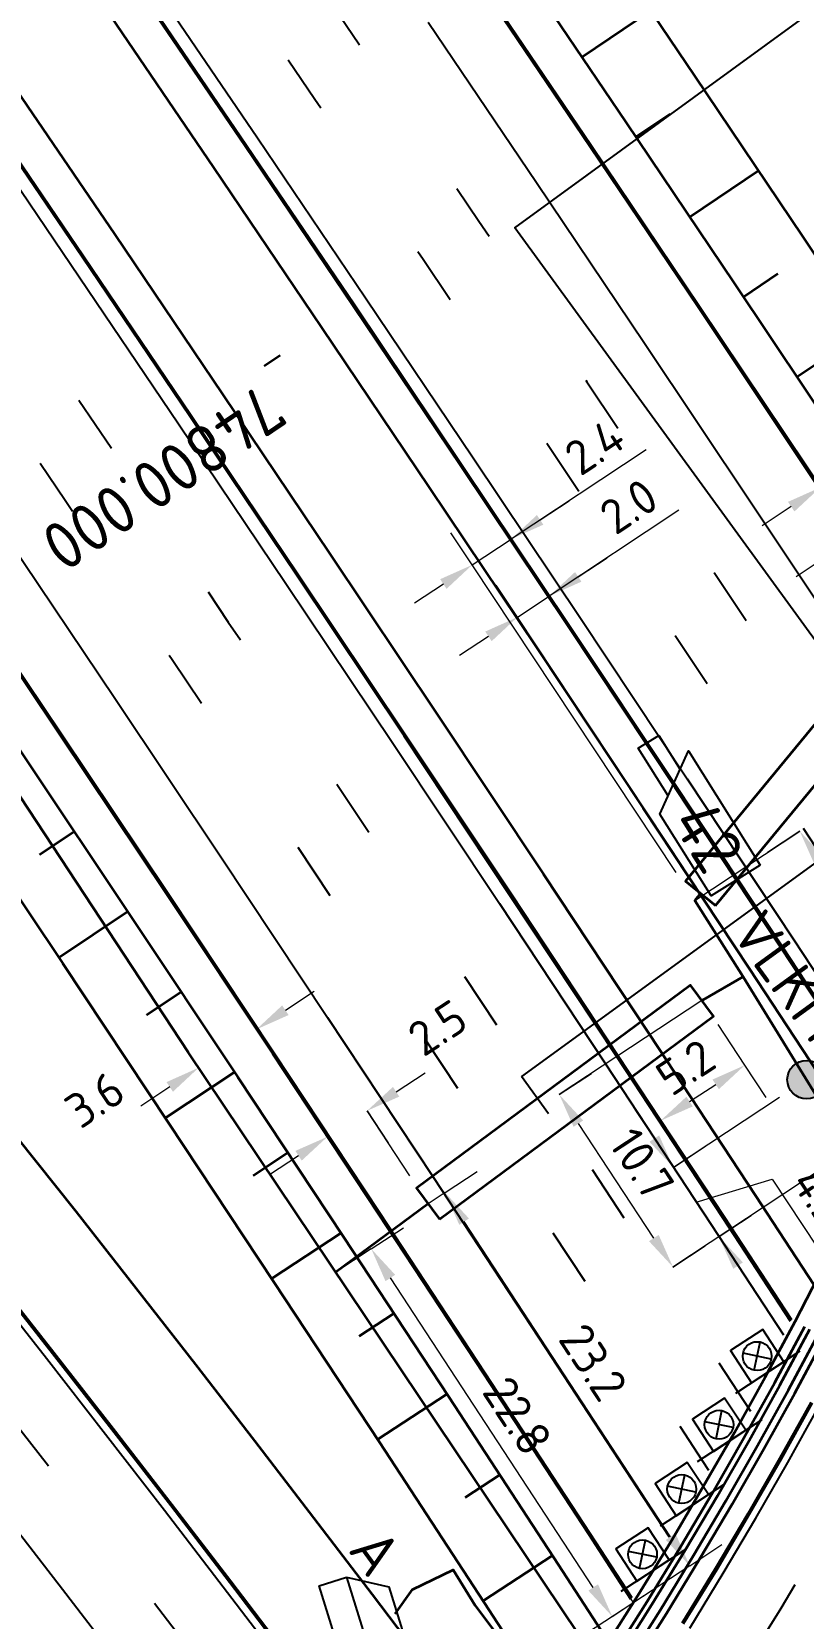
# Model space of a CAD drawing. Header units: metres. Extents: x 134219 to 139178, y 438661 to 444352.
# Drawn here: x 135586.2 to 135626.2, y 442839.8 to 442922.2 of the extents above; entities that cross this region are included whole.
import ezdxf
from ezdxf.enums import TextEntityAlignment as Align

# ---------------------------------------------------------------- set-up
doc = ezdxf.new("R2010")
doc.units = ezdxf.units.M
doc.linetypes.add('13strp', pattern=[4, 1, -3])
doc.linetypes.add('39strp', pattern=[12, 3, -9])
doc.layers.get('DEFPOINTS').update_dxf_attribs({"color": 193})
for name, color, linetype, lineweight in [('N-WE-KL-DATA-S', 10, 'Continuous', 25), ('N-WE-KL-DATA-T18', 1, 'Continuous', 18), ('N-WE-KL-DATA-T25', 7, 'Continuous', 25), ('N-WE-KL-DATA_GLASVEZEL_HULPSTUK-S', 90, 'Continuous', 25), ('N-WE-KL-ET_HULPSTUK_MOF-S', 10, 'Continuous', 25), ('N-WE-KL-ET_LS_HULPSTUK_MOF-T18', 10, 'Continuous', 18), ('N-WE-KL-ET_LS_HULPSTUK_MOF-T25', 7, 'Continuous', 25), ('N-WE-KL-ET_LS_OV_KABEL-G', 10, 'KL-LS-OV-N', 35), ('N-WE-KL-ET_LS_OV_KABEL-M', 7, 'Continuous', 18), ('N-WE-KL-ET_MANTELBUIS-G', 10, 'Continuous', 35), ('N-WE-KL-MONITORING-S', 10, 'Continuous', 25), ('N-WE-KL-MONITORING-T18', 1, 'Continuous', 25), ('Utd-geleiderail-nw', 8, 'glm a2ee v014$0$f2m40080', 35), ('Utd-ondergr-nw', 8, '13strp', 35), ('X-XX-AL-AANPIJLING-S', 7, 'Continuous', 25)]:
    doc.layers.add(name, color=color, linetype=linetype, lineweight=lineweight)
doc.layers.add('N-WE-KL-MONITORING-T25', color=2, linetype='Continuous')
doc.layers.add('Utd-weg-nw', color=8, linetype='Continuous')
doc.styles.add('alm a2ee v011$0$rtw_iso', font='NLCS-ISO.ttf')
doc.styles.add('ISO25', font='NLCS-ISO.ttf')
doc.styles.add('NLCS-ISO', font='NLCS-ISO.ttf')
doc.styles.add('NLCS_18', font='NLCS-ISO.ttf', dxfattribs={"height": 1.8})
doc.linetypes.add('glm a2ee v014$0$f2m40080', pattern='A,2,-1,[160,RTW.shx,S=0.5,R=0,X=0,Y=0],-1', length=4)
doc.linetypes.add('KL-LS-OV-N', pattern='A,4,-1,[103,NLCS.SHX,S=0.75,R=0,X=0,Y=0],-1,4,-1.5,["0V",Standard,S=1,R=0,X=0,Y=-0.5],-3', length=14.5)
doc.dimstyles.new('NLCS_t18_pijl_Dimension_l3_h1', dxfattribs={"dimtxt": 1.8, "dimasz": 1.8, "dimexe": 2, "dimexo": 2, "dimgap": 0.7, "dimtad": 1, "dimdec": 1, "dimzin": 0, "dimdsep": 46, "dimtxsty": 'NLCS_18', "dimcen": 2.5, "dimdle": 2, "dimclrd": 256, "dimclre": 256, "dimclrt": 256, "dimadec": 1, "dimazin": 0, "dimtfac": 1, "dimtdec": 1, "dimtofl": 0, "dimtmove": 1, "dimatfit": 0, "dimfxl": 0, "dimtolj": 1, "dimtzin": 0, "dimlwd": 18, "dimlwe": 18, "dimarcsym": 0})

# ---------------------------------------------------------------- blocks, each defined once
blk = doc.blocks.new('SKL-DATA_SIGNAALGEVER_DYNAMISCH-SO')
blk.add_line((0, 2), (0, -2))
blk.add_lwpolyline([(0, -1), (0, 1), (-2, 1), (-2, -1)], close=True)
for points in [[(-0.47, -0.53), (-1.53, 0.53)], [(-0.47, 0.53), (-1.53, -0.53)]]:
    blk.add_lwpolyline(points)
blk.add_circle((-1, 0), 0.75)
at = {"layer": 'N-WE-KL-DATA-T18', "linetype": 'ByBlock', "style": 'NLCS-ISO', "flags": 1}
for tag, p in [('LEVERANCIER', (0, -6.431)), ('BEHOREND_BIJ_PORTAAL_(CONSTRUCTIENUMMER)', (0, -10.215)), ('LOCATIE', (0, -14)), ('TYPE_SIGNAALGEVER', (0, -17.784)), ('PB-ADRES', (0, -21.569)), ('RIJSTROOK_(1,2,3,ETC.)', (0, -25.353)), ('BPS-CODERING', (0, -29.138)), ('OVERIGE_OPMERKING(EN)_1', (0, -32.922)), ('OVERIGE_OPMERKING(EN)_2', (0, -36.707))]:
    blk.add_attdef(tag, p, '', height=1.8, dxfattribs=at)
at = {"layer": 'N-WE-KL-DATA-T25', "linetype": 'ByBlock', "style": 'NLCS-ISO'}
blk.add_attdef('OMSCHRIJVING_T.B.V._LEGENDA', (0, 4.715), '', height=2.5, dxfattribs=at)
blk = doc.blocks.new('SKL-DATA_GLASVEZEL_KABELPUT_RECHTHOEKIG')
at = {"color": 0, "linetype": 'ByBlock'}
for points in [[(-3.75, -0.866), (-2.625, 1.083), (2.625, 1.083), (1.5, -0.866)], [(2.625, 1.083), (2.625, -0.417), (1.5, -2.366)], [(-3.75, -0.866), (1.5, -0.866), (1.5, -2.366), (-3.75, -2.366), (-3.75, -0.866)]]:
    blk.add_lwpolyline(points, dxfattribs=at)
at = {"layer": 'N-WE-KL-DATA-T18', "linetype": 'ByBlock', "style": 'NLCS-ISO', "flags": 1}
for tag, p in [('OMSCHRIJVING_LEGENDA', (-0.562, -8.322)), ('LOCATIE', (-0.562, -12.107)), ('TYPE_HANDHOLE', (-0.562, -15.891)), ('TYPE_GCO', (-0.562, -19.676)), ('BPS-CODERING', (-0.562, -23.46)), ('POSITIE_X', (-0.562, -27.245)), ('POSITIE_Y', (-0.562, -31.029)), ('OVERIGE_OPMERKING(EN)_1', (-0.562, -34.814)), ('OVERIGE_OPMERKING(EN)_2', (-0.562, -38.598))]:
    blk.add_attdef(tag, p, '', height=1.8, dxfattribs=at)
at = {"layer": 'N-WE-KL-DATA-T25', "linetype": 'ByBlock', "style": 'NLCS-ISO'}
blk.add_attdef('TYPE_SYMBOOL', text='', height=2.5, dxfattribs=at).set_placement((15.349, -0.13), align=Align.MIDDLE_CENTER)
blk = doc.blocks.new('*D176')
at = {"layer": 'DEFPOINTS', "color": 0, "transparency": 16777216}
for p in [(135613.032, 442892.864), (135613.032, 442892.864), (135611.373, 442891.763)]:
    blk.add_point(p, dxfattribs=at)
at = {"layer": 'N-WE-KL-ET_LS_OV_KABEL-M', "linetype": 'Continuous', "lineweight": 18, "transparency": 16777216}
for p, q in [((135619.751, 442897.319), (135613.032, 442892.864)), ((135614.532, 442893.858), (135616.032, 442894.853)), ((135611.373, 442891.763), (135613.032, 442892.864)), ((135609.873, 442890.769), (135608.373, 442889.774))]:
    blk.add_line(p, q, dxfattribs=at)
at = {"layer": 'N-WE-KL-ET_LS_OV_KABEL-M', "lineweight": 18, "transparency": 16777216}
for p, q in [((135613.032, 442892.864), (135611.927, 442894.53)), ((135611.373, 442891.763), (135610.268, 442893.43))]:
    blk.add_line(p, q, dxfattribs=at)
at = {"layer": 'N-WE-KL-ET_LS_OV_KABEL-M', "transparency": 16777216}
for points in [[(135614.366, 442894.108), (135614.698, 442893.608), (135613.032, 442892.864)], [(135609.707, 442891.019), (135610.039, 442890.519), (135611.373, 442891.763)]]:
    blk.add_solid(points, dxfattribs=at)
at = {"layer": 'N-WE-KL-ET_LS_OV_KABEL-M', "transparency": 16777216, "insert": (135617.158, 442897.52), "char_height": 1.8, "attachment_point": 5, "rotation": 33.54884, "style": 'NLCS_18'}
blk.add_mtext('\\A1;2.0', dxfattribs=at)
blk = doc.blocks.new('SKL-ET_HULP_VERGROTELUSKOPPELMOF-SO')
at = {"ltscale": 10}
h = blk.add_hatch(color=256, dxfattribs=at)
edge = h.paths.add_edge_path()
edge.add_arc((0, 0), 1, 0, 360)
blk.add_circle((0, 0), 1)
at = {"layer": 'N-WE-KL-ET_LS_HULPSTUK_MOF-T18', "style": 'NLCS-ISO', "flags": 1}
for tag, p in [('OMSCHRIJVING_LEGENDA', (0, -8.431)), ('CONSTRUCTIENUMMER', (0, -12.215)), ('LOCATIE', (0, -16)), ('AANTAL_LUSPAREN', (0, -19.784)), ('POSITIE_X', (0, -23.569)), ('POSITIE_Y', (0, -27.353)), ('OVERIGE_OPMERKING(EN)_1', (0, -31.138)), ('OVERIGE_OPMERKING(EN)_2', (0, -34.922))]:
    blk.add_attdef(tag, p, '', height=1.8, dxfattribs=at)
at = {"layer": 'N-WE-KL-ET_LS_HULPSTUK_MOF-T25', "style": 'NLCS-ISO'}
blk.add_attdef('SOORT_MOF', (0, 2.715), '', height=2.25, dxfattribs=at)
blk = doc.blocks.new('*D226')
at = {"layer": 'DEFPOINTS', "color": 0, "transparency": 16777216}
for p in [(135628.85, 442895.849), (135629.814, 442896.487), (135629.814, 442896.487)]:
    blk.add_point(p, dxfattribs=at)
at = {"layer": 'N-WE-KL-ET_LS_OV_KABEL-M', "linetype": 'Continuous', "lineweight": 18, "transparency": 16777216}
for p, q in [((135631.315, 442897.481), (135632.816, 442898.475)), ((135627.349, 442894.855), (135625.848, 442893.861))]:
    blk.add_line(p, q, dxfattribs=at)
at = {"layer": 'N-WE-KL-ET_LS_OV_KABEL-M', "lineweight": 18, "transparency": 16777216}
for p, q in [((135628.85, 442895.849), (135627.746, 442897.517)), ((135629.814, 442896.487), (135628.71, 442898.155))]:
    blk.add_line(p, q, dxfattribs=at)
at = {"layer": 'N-WE-KL-ET_LS_OV_KABEL-M', "transparency": 16777216}
for points in [[(135631.149, 442897.731), (135631.48, 442897.231), (135629.814, 442896.487)], [(135627.184, 442895.105), (135627.515, 442894.605), (135628.85, 442895.849)]]:
    blk.add_solid(points, dxfattribs=at)
at = {"layer": 'N-WE-KL-ET_LS_OV_KABEL-M', "transparency": 16777216, "insert": (135633.295, 442900.711), "char_height": 1.8, "attachment_point": 5, "rotation": 33.51053, "style": 'NLCS_18'}
blk.add_mtext('\\A1;1.2', dxfattribs=at)
blk = doc.blocks.new('*D230')
at = {"layer": 'DEFPOINTS', "color": 0, "transparency": 16777216}
for p in [(135613.551, 442866.979), (135613.551, 442866.979), (135619.45, 442858.033)]:
    blk.add_point(p, dxfattribs=at)
at = {"layer": 'N-WE-KL-ET_LS_OV_KABEL-M', "lineweight": 18, "transparency": 16777216}
for p, q in [((135613.551, 442866.979), (135615.22, 442868.08)), ((135619.45, 442858.033), (135621.119, 442859.134))]:
    blk.add_line(p, q, dxfattribs=at)
at = {"layer": 'N-WE-KL-ET_LS_OV_KABEL-M', "linetype": 'Continuous', "lineweight": 18, "transparency": 16777216}
blk.add_line((135618.459, 442859.536), (135614.541, 442865.476), dxfattribs=at)
at = {"layer": 'N-WE-KL-ET_LS_OV_KABEL-M', "transparency": 16777216}
for points in [[(135614.792, 442865.641), (135614.291, 442865.311), (135613.551, 442866.979)], [(135618.709, 442859.701), (135618.208, 442859.371), (135619.45, 442858.033)]]:
    blk.add_solid(points, dxfattribs=at)
at = {"layer": 'N-WE-KL-ET_LS_OV_KABEL-M', "transparency": 16777216, "insert": (135617.836, 442863.387), "char_height": 1.8, "attachment_point": 5, "rotation": 303.40223, "style": 'NLCS_18'}
blk.add_mtext('\\A1;10.7', dxfattribs=at)
blk = doc.blocks.new('*D231')
at = {"layer": 'DEFPOINTS', "color": 0, "transparency": 16777216}
for p in [(135619.474, 442863.196), (135619.474, 442863.196), (135621.839, 442859.609)]:
    blk.add_point(p, dxfattribs=at)
at = {"layer": 'N-WE-KL-ET_LS_OV_KABEL-M', "linetype": 'Continuous', "lineweight": 18, "transparency": 16777216}
for p, q in [((135618.483, 442864.698), (135617.492, 442866.201)), ((135621.839, 442859.609), (135619.474, 442863.196)), ((135620.656, 442861.402), (135624.606, 442862.587)), ((135624.606, 442862.587), (135626.962, 442859.014)), ((135622.83, 442858.106), (135623.821, 442856.603))]:
    blk.add_line(p, q, dxfattribs=at)
at = {"layer": 'N-WE-KL-ET_LS_OV_KABEL-M', "lineweight": 18, "transparency": 16777216}
for p, q in [((135619.474, 442863.196), (135621.143, 442864.297)), ((135621.839, 442859.609), (135623.509, 442860.71))]:
    blk.add_line(p, q, dxfattribs=at)
at = {"layer": 'N-WE-KL-ET_LS_OV_KABEL-M', "transparency": 16777216}
for points in [[(135618.733, 442864.863), (135618.232, 442864.533), (135619.474, 442863.196)], [(135623.08, 442858.271), (135622.579, 442857.941), (135621.839, 442859.609)]]:
    blk.add_solid(points, dxfattribs=at)
at = {"layer": 'N-WE-KL-ET_LS_OV_KABEL-M', "transparency": 16777216, "insert": (135627.12, 442861.682), "char_height": 1.8, "attachment_point": 5, "rotation": 303.40223, "style": 'NLCS_18'}
blk.add_mtext('\\A1;4.3', dxfattribs=at)
blk = doc.blocks.new('*D232')
at = {"layer": 'DEFPOINTS', "color": 0, "transparency": 16777216}
for p in [(135623.17, 442868.504), (135623.17, 442868.504), (135618.81, 442865.629)]:
    blk.add_point(p, dxfattribs=at)
at = {"layer": 'N-WE-KL-ET_LS_OV_KABEL-M', "lineweight": 18, "transparency": 16777216}
for p, q in [((135623.17, 442868.504), (135624.271, 442866.835)), ((135618.81, 442865.629), (135619.911, 442863.959))]:
    blk.add_line(p, q, dxfattribs=at)
at = {"layer": 'N-WE-KL-ET_LS_OV_KABEL-M', "linetype": 'Continuous', "lineweight": 18, "transparency": 16777216}
blk.add_line((135620.313, 442866.62), (135621.668, 442867.514), dxfattribs=at)
at = {"layer": 'N-WE-KL-ET_LS_OV_KABEL-M', "transparency": 16777216}
for points in [[(135621.503, 442867.764), (135621.833, 442867.263), (135623.17, 442868.504)], [(135620.147, 442866.87), (135620.478, 442866.369), (135618.81, 442865.629)]]:
    blk.add_solid(points, dxfattribs=at)
at = {"layer": 'N-WE-KL-ET_LS_OV_KABEL-M', "transparency": 16777216, "insert": (135620.109, 442868.402), "char_height": 1.8, "attachment_point": 5, "rotation": 33.40223, "style": 'NLCS_18'}
blk.add_mtext('\\A1;5.2', dxfattribs=at)
blk = doc.blocks.new('*D233')
at = {"layer": 'DEFPOINTS', "color": 0, "transparency": 16777216}
for p in [(135607.623, 442861.893), (135607.623, 442861.893), (135620.317, 442842.529)]:
    blk.add_point(p, dxfattribs=at)
at = {"layer": 'N-WE-KL-ET_LS_OV_KABEL-M', "lineweight": 18, "transparency": 16777216}
for p, q in [((135607.623, 442861.893), (135609.295, 442862.989)), ((135620.317, 442842.529), (135621.989, 442843.626))]:
    blk.add_line(p, q, dxfattribs=at)
at = {"layer": 'N-WE-KL-ET_LS_OV_KABEL-M', "linetype": 'Continuous', "lineweight": 18, "transparency": 16777216}
blk.add_line((135619.33, 442844.035), (135608.61, 442860.388), dxfattribs=at)
at = {"layer": 'N-WE-KL-ET_LS_OV_KABEL-M', "transparency": 16777216}
for points in [[(135608.86, 442860.552), (135608.359, 442860.223), (135607.623, 442861.893)], [(135619.581, 442844.199), (135619.079, 442843.87), (135620.317, 442842.529)]]:
    blk.add_solid(points, dxfattribs=at)
at = {"layer": 'N-WE-KL-ET_LS_OV_KABEL-M', "transparency": 16777216, "insert": (135615.308, 442853.088), "char_height": 1.8, "attachment_point": 5, "rotation": 303.24715, "style": 'NLCS_18'}
blk.add_mtext('\\A1;23.2', dxfattribs=at)
blk = doc.blocks.new('*D234')
at = {"layer": 'DEFPOINTS', "color": 0, "transparency": 16777216}
for p in [(135603.793, 442858.969), (135603.793, 442858.969), (135616.297, 442839.894)]:
    blk.add_point(p, dxfattribs=at)
at = {"layer": 'N-WE-KL-ET_LS_OV_KABEL-M', "lineweight": 18, "transparency": 16777216}
for p, q in [((135603.793, 442858.969), (135605.466, 442860.065)), ((135616.297, 442839.894), (135617.97, 442840.991))]:
    blk.add_line(p, q, dxfattribs=at)
at = {"layer": 'N-WE-KL-ET_LS_OV_KABEL-M', "linetype": 'Continuous', "lineweight": 18, "transparency": 16777216}
blk.add_line((135615.31, 442841.4), (135604.78, 442857.463), dxfattribs=at)
at = {"layer": 'N-WE-KL-ET_LS_OV_KABEL-M', "transparency": 16777216}
for points in [[(135605.031, 442857.628), (135604.529, 442857.299), (135603.793, 442858.969)], [(135615.561, 442841.564), (135615.059, 442841.235), (135616.297, 442839.894)]]:
    blk.add_solid(points, dxfattribs=at)
at = {"layer": 'N-WE-KL-ET_LS_OV_KABEL-M', "transparency": 16777216, "insert": (135611.383, 442850.309), "char_height": 1.8, "attachment_point": 5, "rotation": 303.24715, "style": 'NLCS_18'}
blk.add_mtext('\\A1;22.8', dxfattribs=at)
blk = doc.blocks.new('*D237')
at = {"layer": 'DEFPOINTS', "color": 0, "transparency": 16777216}
for p in [(135603.574, 442866.142), (135603.574, 442866.142), (135601.52, 442864.796)]:
    blk.add_point(p, dxfattribs=at)
at = {"layer": 'N-WE-KL-ET_LS_OV_KABEL-M', "linetype": 'Continuous', "lineweight": 18, "transparency": 16777216}
for p, q in [((135605.08, 442867.129), (135606.585, 442868.116)), ((135600.015, 442863.809), (135598.51, 442862.822))]:
    blk.add_line(p, q, dxfattribs=at)
at = {"layer": 'N-WE-KL-ET_LS_OV_KABEL-M', "lineweight": 18, "transparency": 16777216}
for p, q in [((135603.574, 442866.142), (135604.671, 442864.47)), ((135601.52, 442864.796), (135602.617, 442863.123))]:
    blk.add_line(p, q, dxfattribs=at)
at = {"layer": 'N-WE-KL-ET_LS_OV_KABEL-M', "transparency": 16777216}
for points in [[(135604.915, 442867.38), (135605.244, 442866.878), (135603.574, 442866.142)], [(135599.851, 442864.06), (135600.18, 442863.558), (135601.52, 442864.796)]]:
    blk.add_solid(points, dxfattribs=at)
at = {"layer": 'N-WE-KL-ET_LS_OV_KABEL-M', "transparency": 16777216, "insert": (135607.23, 442870.452), "char_height": 1.8, "attachment_point": 5, "rotation": 33.24715, "style": 'NLCS_18'}
blk.add_mtext('\\A1;2.5', dxfattribs=at)
blk = doc.blocks.new('*D397')
at = {"layer": 'DEFPOINTS', "color": 0, "transparency": 16777216}
for p in [(135611.054, 442895.821), (135611.054, 442895.821), (135609.034, 442894.481)]:
    blk.add_point(p, dxfattribs=at)
at = {"layer": 'N-WE-KL-ET_LS_OV_KABEL-M', "linetype": 'Continuous', "lineweight": 18, "transparency": 16777216}
for p, q in [((135618.05, 442900.46), (135611.054, 442895.821)), ((135612.555, 442896.816), (135614.055, 442897.81)), ((135609.034, 442894.481), (135611.054, 442895.821)), ((135607.534, 442893.486), (135606.033, 442892.491))]:
    blk.add_line(p, q, dxfattribs=at)
at = {"layer": 'N-WE-KL-ET_LS_OV_KABEL-M', "lineweight": 18, "transparency": 16777216}
for p, q in [((135611.054, 442895.821), (135609.949, 442897.488)), ((135609.034, 442894.481), (135607.928, 442896.148))]:
    blk.add_line(p, q, dxfattribs=at)
at = {"layer": 'N-WE-KL-ET_LS_OV_KABEL-M', "transparency": 16777216}
for points in [[(135612.389, 442897.066), (135612.72, 442896.566), (135611.054, 442895.821)], [(135607.368, 442893.736), (135607.699, 442893.236), (135609.034, 442894.481)]]:
    blk.add_solid(points, dxfattribs=at)
at = {"layer": 'N-WE-KL-ET_LS_OV_KABEL-M', "transparency": 16777216, "insert": (135615.383, 442900.611), "char_height": 1.8, "attachment_point": 5, "rotation": 33.54884, "style": 'NLCS_18'}
blk.add_mtext('\\A1;2.4', dxfattribs=at)
blk = doc.blocks.new('*D398')
at = {"layer": 'DEFPOINTS', "color": 0, "transparency": 16777216}
for p in [(135629.2, 442899.894), (135629.2, 442899.894), (135627.09, 442898.496)]:
    blk.add_point(p, dxfattribs=at)
at = {"layer": 'N-WE-KL-ET_LS_OV_KABEL-M', "linetype": 'Continuous', "lineweight": 18, "transparency": 16777216}
for p, q in [((135630.701, 442900.887), (135632.202, 442901.881)), ((135625.589, 442897.502), (135624.088, 442896.508))]:
    blk.add_line(p, q, dxfattribs=at)
at = {"layer": 'N-WE-KL-ET_LS_OV_KABEL-M', "lineweight": 18, "transparency": 16777216}
for p, q in [((135629.2, 442899.894), (135628.096, 442901.561)), ((135627.09, 442898.496), (135625.986, 442900.164))]:
    blk.add_line(p, q, dxfattribs=at)
at = {"layer": 'N-WE-KL-ET_LS_OV_KABEL-M', "transparency": 16777216}
for points in [[(135630.536, 442901.137), (135630.867, 442900.637), (135629.2, 442899.894)], [(135625.423, 442897.752), (135625.755, 442897.252), (135627.09, 442898.496)]]:
    blk.add_solid(points, dxfattribs=at)
at = {"layer": 'N-WE-KL-ET_LS_OV_KABEL-M', "transparency": 16777216, "insert": (135632.836, 442904.22), "char_height": 1.8, "attachment_point": 5, "rotation": 33.51053, "style": 'NLCS_18'}
blk.add_mtext('\\A1;2.5', dxfattribs=at)
blk = doc.blocks.new('*D399')
at = {"layer": 'DEFPOINTS', "color": 0, "transparency": 16777216}
for p in [(135626.03, 442880.658), (135626.03, 442880.658), (135634.434, 442867.914)]:
    blk.add_point(p, dxfattribs=at)
at = {"layer": 'N-WE-KL-ET_LS_OV_KABEL-M', "lineweight": 18, "transparency": 16777216}
for p, q in [((135626.03, 442880.658), (135624.361, 442879.557)), ((135634.434, 442867.914), (135632.764, 442866.813))]:
    blk.add_line(p, q, dxfattribs=at)
at = {"layer": 'N-WE-KL-ET_LS_OV_KABEL-M', "linetype": 'Continuous', "lineweight": 18, "transparency": 16777216}
blk.add_line((135633.443, 442869.417), (135627.021, 442879.155), dxfattribs=at)
at = {"layer": 'N-WE-KL-ET_LS_OV_KABEL-M', "transparency": 16777216}
for points in [[(135627.272, 442879.32), (135626.771, 442878.99), (135626.03, 442880.658)], [(135633.693, 442869.582), (135633.193, 442869.252), (135634.434, 442867.914)]]:
    blk.add_solid(points, dxfattribs=at)
at = {"layer": 'N-WE-KL-ET_LS_OV_KABEL-M', "transparency": 16777216, "insert": (135630.169, 442877.288), "char_height": 1.8, "attachment_point": 5, "rotation": 303.40223, "style": 'NLCS_18'}
blk.add_mtext('\\A1;15.3', dxfattribs=at)
blk = doc.blocks.new('*D604')
at = {"layer": 'DEFPOINTS', "color": 0, "transparency": 16777216}
for p in [(135597.831, 442870.367), (135597.831, 442870.367), (135594.829, 442868.376)]:
    blk.add_point(p, dxfattribs=at)
at = {"layer": 'N-WE-KL-ET_LS_OV_KABEL-M', "linetype": 'Continuous', "lineweight": 18, "transparency": 16777216}
for p, q in [((135599.331, 442871.362), (135600.831, 442872.356)), ((135593.329, 442867.381), (135591.829, 442866.387))]:
    blk.add_line(p, q, dxfattribs=at)
at = {"layer": 'N-WE-KL-ET_LS_OV_KABEL-M', "lineweight": 18, "transparency": 16777216}
for p, q in [((135597.831, 442870.367), (135598.936, 442868.7)), ((135594.829, 442868.376), (135595.934, 442866.709))]:
    blk.add_line(p, q, dxfattribs=at)
at = {"layer": 'N-WE-KL-ET_LS_OV_KABEL-M', "transparency": 16777216}
for points in [[(135599.165, 442871.612), (135599.497, 442871.112), (135597.831, 442870.367)], [(135593.163, 442867.631), (135593.495, 442867.131), (135594.829, 442868.376)]]:
    blk.add_solid(points, dxfattribs=at)
at = {"layer": 'N-WE-KL-ET_LS_OV_KABEL-M', "transparency": 16777216, "insert": (135589.44, 442866.723), "char_height": 1.8, "attachment_point": 5, "rotation": 33.54884, "style": 'NLCS_18'}
blk.add_mtext('\\A1;3.6', dxfattribs=at)
blk = doc.blocks.new('SKL-MONITORING_CAMERA_VIDEO')
blk.add_lwpolyline([(8.5, 3), (8.5, 0), (3.5, 0), (1.5, 3)], close=True)
blk.add_lwpolyline([(2.917, 0.875), (0, 0.875), (0, 2.125), (2.083, 2.125)])
at = {"layer": 'N-WE-KL-MONITORING-T18', "linetype": 'ByBlock', "style": 'NLCS-ISO'}
blk.add_attdef('GROEPSNUMMER', text='', height=1.8, dxfattribs=at).set_placement((-2, -4), align=Align.RIGHT)
blk.add_attdef('FASE-AANSLUITING_1', (10.5, -4), '', height=1.8, dxfattribs=at)
at = {"layer": 'N-WE-KL-MONITORING-T18', "linetype": 'ByBlock', "style": 'NLCS-ISO', "flags": 1}
for tag, p in [('OMSCHRIJVING_LEGENDA', (0, -11.53)), ('LEVERANCIER', (0, -15.314)), ('LOCATIE', (0, -19.099)), ('TYPE_CAMERA', (0, -22.883)), ('TYPE_PAN/TIL/ZOOM', (0, -26.668)), ('HOOGTE_CAMERAMAST', (0, -30.452)), ('LENGTE_UITHOUDER', (0, -34.237)), ('TYPE_CAMERAMAST', (0, -38.021)), ('BPS-CODERING', (0, -41.806)), ('VOEDINGSPUNT', (0, -45.59)), ('POSITIE_X', (0, -49.375)), ('POSITIE_Y', (0, -53.159)), ('OVERIGE_OPMERKING(EN)_1', (0, -56.944)), ('OVERIGE_OPMERKING(EN)_2', (0, -60.728))]:
    blk.add_attdef(tag, p, '', height=1.8, dxfattribs=at)
at = {"layer": 'N-WE-KL-MONITORING-T25', "linetype": 'ByBlock', "style": 'NLCS-ISO'}
blk.add_attdef('CAMERA-NUMMER', text='', height=2.5, dxfattribs=at).set_placement((4.25, 1.5), align=Align.MIDDLE)

msp = doc.modelspace()

# ---------------------------------------------------------------- linework, layer by layer
at = {"layer": 'N-WE-KL-ET_LS_OV_KABEL-G', "flags": 128}
for points, elevation in [([(135605.027, 442840.037), (135605.939, 442841.291), (135608.036, 442842.322), (135609.177, 442840.46), (135610.818, 442838.258), (135613.852, 442836.534), (135614.637, 442836.814), (135615.072, 442837.669), (135614.564, 442838.964), (135594.286, 442869.185), (135576.04, 442896.915), (135576.025, 442896.894), (135554.752, 442927.295), (135543.592, 442945.187), (135475.798, 443040.553), (135462.931, 443046.045), (135462.844, 443045.964), (135462.127, 443046.732), (135459.813, 443048.445), (135458.299, 443050.11), (135457.872, 443050.775)], 0.952), ([(135620.88, 442877.426), (135620.582, 442877.065), (135623.1, 442873.097), (135808.853, 442571.113)], 1.955), ([(135623.108, 442873.12), (135621.018, 442871.901), (135620.956, 442871.862)], 1.478), ([(135606.74, 442861.314), (135601.951, 442857.761)], 0.695)]:
    msp.add_lwpolyline(points, dxfattribs=dict(at, elevation=elevation))
at = {"layer": 'N-WE-KL-ET_LS_OV_KABEL-M'}
for points in [[(135619.624, 442878.51), (135609.034, 442894.481)], [(135620.008, 442878.742), (135611.373, 442891.763)], [(135620.582, 442877.065), (135626.03, 442880.658)], [(135620.956, 442871.862), (135613.551, 442866.979)], [(135621.774, 442870.622), (135623.17, 442868.504)], [(135624.981, 442866.827), (135619.474, 442863.196)], [(135605.785, 442862.77), (135603.574, 442866.142)], [(135630.97, 442865.63), (135619.45, 442858.033)], [(135607.623, 442861.893), (135606.74, 442861.314)], [(135620.317, 442842.529), (135612.95, 442837.7)], [(135617.27, 442840.795), (135617.391, 442840.611)]]:
    msp.add_lwpolyline(points, dxfattribs=at)
at = {"layer": 'N-WE-KL-ET_LS_OV_KABEL-M', "elevation": 0.695}
msp.add_lwpolyline([(135603.793, 442858.969), (135601.951, 442857.761)], dxfattribs=at)
at = {"layer": 'N-WE-KL-ET_MANTELBUIS-G', "flags": 128}
for points in [[(135621.651, 442876.79), (135633.607, 442891.287), (135632.064, 442892.56), (135620.108, 442878.063)], [(135607.335, 442860.511), (135621.552, 442871.059), (135620.36, 442872.665), (135606.144, 442862.117)]]:
    msp.add_lwpolyline(points, close=True, dxfattribs=at)
at = {"layer": 'Utd-geleiderail-nw', "linetype": 'Continuous', "flags": 128}
for points in [[(135579.222, 442928.136), (135584.859, 442919.885), (135590.475, 442911.621), (135596.071, 442903.342), (135601.646, 442895.05), (135607.2, 442886.743), (135612.733, 442878.423), (135618.246, 442870.089), (135623.737, 442861.741), (135629.208, 442853.38), (135634.658, 442845.005), (135640.087, 442836.616), (135645.495, 442828.213), (135650.882, 442819.798), (135651.782, 442818.383), (135656.248, 442811.368), (135661.593, 442802.926), (135666.916, 442794.47), (135672.219, 442786.001), (135677.468, 442777.57), (135677.5, 442777.518), (135682.775, 442769.022), (135688.05, 442760.527)], [(135589.982, 442923.377), (135595.607, 442915.099), (135601.212, 442906.808), (135606.795, 442898.503), (135612.358, 442890.183), (135617.9, 442881.85), (135623.421, 442873.503), (135628.921, 442865.142), (135634.401, 442856.768), (135639.859, 442848.38), (135645.296, 442839.978), (135650.713, 442831.563), (135656.108, 442823.134), (135657.013, 442821.712), (135661.482, 442814.691), (135666.835, 442806.236), (135672.167, 442797.766), (135677.478, 442789.284), (135682.733, 442780.844), (135682.767, 442780.788), (135688.042, 442772.293)], [(135617.034, 442837.449), (135618.796, 442840.243), (135620.518, 442843.061), (135622.201, 442845.903), (135623.845, 442848.767), (135625.449, 442851.655), (135627.012, 442854.564)]]:
    msp.add_lwpolyline(points, dxfattribs=at)
at = {"layer": 'Utd-ondergr-nw', "color": 7, "linetype": 'Continuous'}
msp.add_line((135599.056, 442905.355), (135598.227, 442904.796), dxfattribs=at)
at = {"layer": 'Utd-ondergr-nw', "linetype": 'Continuous', "flags": 128}
for points in [[(135614.936, 442928.199), (135620.573, 442919.86), (135626.189, 442911.506), (135631.785, 442903.138), (135637.359, 442894.756), (135640.521, 442889.976)], [(135559.671, 442926.803), (135565.304, 442918.602), (135570.918, 442910.386), (135576.51, 442902.156), (135582.082, 442893.913), (135587.634, 442885.655), (135593.164, 442877.384), (135598.674, 442869.099), (135604.164, 442860.8), (135609.632, 442852.487), (135615.08, 442844.161), (135617.27, 442840.795)], [(135559.728, 442926.843), (135565.362, 442918.641), (135570.975, 442910.425), (135576.568, 442902.196), (135582.14, 442893.952), (135587.692, 442885.694), (135593.223, 442877.423), (135598.733, 442869.137), (135604.222, 442860.838), (135609.691, 442852.526), (135615.138, 442844.199), (135617.311, 442840.861)], [(135577.531, 442926.977), (135583.165, 442918.731), (135588.778, 442910.471), (135594.371, 442902.196), (135599.943, 442893.908), (135605.494, 442885.606), (135611.025, 442877.29), (135616.534, 442868.96), (135622.023, 442860.617), (135625.556, 442855.217)], [(135577.588, 442927.017), (135583.222, 442918.77), (135588.836, 442910.51), (135594.429, 442902.236), (135600.001, 442893.947), (135605.552, 442885.645), (135611.083, 442877.329), (135616.593, 442868.999), (135622.082, 442860.655), (135625.594, 442855.288)], [(135532.459, 442925.522), (135535.921, 442921.868), (135539.362, 442918.194), (135542.782, 442914.502), (135546.182, 442910.79), (135549.562, 442907.06), (135552.92, 442903.311), (135556.258, 442899.544), (135559.575, 442895.758), (135562.87, 442891.953), (135566.145, 442888.131), (135569.398, 442884.29), (135572.63, 442880.431), (135576.343, 442875.943), (135579.028, 442872.661), (135582.195, 442868.751), (135585.341, 442864.827), (135588.467, 442860.889), (135591.574, 442856.939), (135594.664, 442852.977), (135597.737, 442849.004), (135600.794, 442845.021), (135603.837, 442841.029), (135606.867, 442837.029)], [(135557.875, 442925.567), (135563.506, 442917.369), (135569.116, 442909.158), (135574.706, 442900.933), (135580.275, 442892.694), (135585.823, 442884.441), (135591.351, 442876.174), (135596.858, 442867.894), (135602.344, 442859.599), (135607.809, 442851.291), (135613.254, 442842.97), (135615.991, 442838.763)], [(135611.377, 442925.787), (135617.008, 442917.456), (135622.618, 442909.111), (135628.207, 442900.752), (135633.776, 442892.38), (135638.732, 442884.887)], [(135525.016, 442925.341), (135528.477, 442921.728), (135531.917, 442918.096), (135535.337, 442914.445), (135538.737, 442910.775), (135542.117, 442907.087), (135545.475, 442903.379), (135548.814, 442899.653), (135552.131, 442895.908), (135555.428, 442892.145), (135558.703, 442888.364), (135561.958, 442884.564), (135565.191, 442880.747), (135568.403, 442876.912), (135572.094, 442872.451), (135574.764, 442869.188), (135577.912, 442865.3), (135581.041, 442861.397), (135584.151, 442857.479), (135587.244, 442853.548), (135590.32, 442849.603), (135593.38, 442845.647), (135596.426, 442841.679), (135599.458, 442837.702)], [(135525.067, 442925.39), (135528.528, 442921.777), (135531.968, 442918.144), (135535.389, 442914.493), (135538.789, 442910.823), (135542.168, 442907.134), (135545.527, 442903.426), (135548.866, 442899.699), (135552.184, 442895.954), (135555.48, 442892.191), (135558.756, 442888.41), (135562.011, 442884.61), (135565.245, 442880.792), (135568.457, 442876.956), (135572.148, 442872.495), (135574.818, 442869.232), (135577.967, 442865.344), (135581.096, 442861.441), (135584.206, 442857.523), (135587.299, 442853.591), (135590.375, 442849.646), (135593.435, 442845.689), (135596.481, 442841.722), (135599.514, 442837.744)], [(135591.619, 442924.492), (135597.246, 442916.21), (135602.853, 442907.915), (135608.44, 442899.605), (135614.005, 442891.282), (135619.55, 442882.944), (135625.074, 442874.593), (135630.577, 442866.228), (135630.835, 442865.834)], [(135591.676, 442924.531), (135597.304, 442916.249), (135602.912, 442907.954), (135608.498, 442899.644), (135614.064, 442891.321), (135619.608, 442882.983), (135625.132, 442874.632), (135630.635, 442866.267), (135630.87, 442865.908)], [(135609.514, 442924.525), (135615.142, 442916.198), (135620.749, 442907.858), (135626.335, 442899.504), (135631.9, 442891.136), (135637.445, 442882.754), (135637.762, 442882.272)], [(135609.572, 442924.564), (135615.2, 442916.238), (135620.807, 442907.897), (135626.393, 442899.543), (135631.959, 442891.175), (135637.503, 442882.792), (135637.792, 442882.353)], [(135554.334, 442923.127), (135559.959, 442914.939), (135565.563, 442906.737), (135571.146, 442898.521), (135576.709, 442890.291), (135582.251, 442882.047), (135587.773, 442873.789), (135593.274, 442865.517), (135598.754, 442857.232), (135604.214, 442848.933), (135609.653, 442840.62), (135613.427, 442834.82)], [(135618.293, 442923.234), (135614.729, 442920.827)], [(135619.311, 442917.884), (135617.528, 442916.683)], [(135623.886, 442914.932), (135620.317, 442912.534)], [(135624.891, 442909.58), (135623.105, 442908.383)], [(135629.459, 442906.616), (135625.884, 442904.226)], [(135586.575, 442879.448), (135588.362, 442880.644)], [(135587.567, 442874.097), (135591.144, 442876.483)], [(135592.127, 442871.125), (135593.917, 442872.315)], [(135593.105, 442865.771), (135596.689, 442868.148)], [(135597.658, 442862.787), (135599.451, 442863.973)], [(135598.623, 442857.43), (135602.212, 442859.798)], [(135615.868, 442838.196), (135617.619, 442840.974), (135619.332, 442843.775), (135621.005, 442846.6), (135622.639, 442849.448), (135624.233, 442852.319), (135625.788, 442855.211), (135627.302, 442858.125)], [(135603.168, 442854.435), (135604.964, 442855.617)], [(135616.348, 442837.889), (135618.103, 442840.673), (135619.82, 442843.481), (135621.497, 442846.313), (135623.135, 442849.168), (135624.734, 442852.046), (135626.292, 442854.945)], [(135616.6, 442837.727), (135618.358, 442840.515), (135620.077, 442843.327), (135621.757, 442846.162), (135623.397, 442849.021), (135624.997, 442851.902), (135626.557, 442854.805)], [(135617.342, 442837.253), (135619.106, 442840.051), (135620.831, 442842.873), (135622.517, 442845.719), (135624.163, 442848.588), (135625.769, 442851.48), (135627.335, 442854.394)], [(135604.119, 442849.076), (135607.715, 442851.435)], [(135619.926, 442839.542), (135621.658, 442842.375), (135623.351, 442845.233), (135625.003, 442848.114), (135626.616, 442851.017)], [(135619.985, 442839.505), (135621.718, 442842.339), (135623.411, 442845.198), (135625.064, 442848.079), (135626.677, 442850.983)], [(135608.656, 442846.07), (135610.455, 442847.247)], [(135609.595, 442840.709), (135613.196, 442843.059)]]:
    msp.add_lwpolyline(points, dxfattribs=at)
at = {"layer": 'Utd-weg-nw', "linetype": '39strp', "flags": 128}
for points in [[(135460.794, 443118.345), (135462.781, 443115.768), (135468.887, 443107.808), (135474.974, 443099.833), (135481.04, 443091.843), (135487.087, 443083.837), (135493.113, 443075.817), (135499.12, 443067.781), (135505.106, 443059.731), (135511.072, 443051.665), (135517.018, 443043.585), (135522.944, 443035.489), (135528.85, 443027.379), (135534.735, 443019.254), (135540.6, 443011.115), (135546.444, 443002.961), (135552.268, 442994.792), (135558.072, 442986.609), (135563.855, 442978.411), (135569.618, 442970.199), (135575.36, 442961.972), (135581.082, 442953.731), (135586.782, 442945.476), (135592.463, 442937.207), (135598.122, 442928.923), (135603.761, 442920.625), (135609.379, 442912.314), (135614.977, 442903.988), (135620.553, 442895.648), (135626.109, 442887.294), (135631.643, 442878.927), (135634.624, 442874.395)], [(135458.855, 443115.128), (135460.007, 443113.635), (135466.108, 443105.682), (135472.189, 443097.713), (135478.25, 443089.73), (135484.291, 443081.731), (135490.313, 443073.718), (135496.314, 443065.689), (135502.295, 443057.646), (135508.256, 443049.587), (135514.197, 443041.514), (135520.117, 443033.425), (135526.018, 443025.322), (135531.898, 443017.205), (135537.757, 443009.072), (135543.597, 443000.925), (135549.416, 442992.764), (135555.215, 442984.588), (135560.993, 442976.397), (135566.75, 442968.192), (135572.487, 442959.972), (135578.204, 442951.739), (135583.9, 442943.491), (135589.575, 442935.229), (135595.23, 442926.952), (135600.864, 442918.662), (135606.477, 442910.357), (135612.069, 442902.039), (135617.641, 442893.706), (135623.192, 442885.36), (135628.722, 442877), (135632.969, 442870.543)], [(135448.377, 443097.743), (135451.098, 443094.197), (135457.15, 443086.266), (135463.183, 443078.32), (135469.196, 443070.359), (135475.188, 443062.383), (135481.161, 443054.393), (135487.114, 443046.387), (135493.047, 443038.366), (135498.96, 443030.331), (135504.853, 443022.281), (135510.725, 443014.216), (135516.577, 443006.137), (135518.913, 443002.901), (135519.496, 443002.091), (135522.41, 442998.043), (135528.222, 442989.934), (135534.013, 442981.811), (135539.784, 442973.673), (135545.535, 442965.521), (135551.266, 442957.355), (135556.976, 442949.174), (135562.666, 442940.979), (135568.335, 442932.77), (135573.983, 442924.547), (135579.611, 442916.31), (135585.219, 442908.058), (135590.805, 442899.793), (135596.371, 442891.514), (135601.917, 442883.22), (135607.441, 442874.913), (135612.945, 442866.593), (135618.428, 442858.258), (135623.89, 442849.91), (135629.331, 442841.548), (135634.752, 442833.172), (135640.151, 442824.783), (135645.529, 442816.381), (135650.887, 442807.965), (135656.223, 442799.536), (135661.538, 442791.093), (135666.832, 442782.638), (135672.072, 442774.222), (135672.105, 442774.168), (135677.38, 442765.673), (135682.655, 442757.177), (135687.93, 442748.682), (135693.205, 442740.186), (135698.48, 442731.69), (135703.755, 442723.195), (135709.03, 442714.699), (135714.305, 442706.204), (135719.58, 442697.708), (135724.855, 442689.213), (135730.13, 442680.717), (135735.405, 442672.221), (135740.68, 442663.726), (135745.955, 442655.23), (135751.229, 442646.735), (135756.504, 442638.239), (135761.779, 442629.743), (135767.054, 442621.248), (135772.329, 442612.752), (135777.604, 442604.257), (135782.879, 442595.761), (135788.154, 442587.265), (135793.429, 442578.77), (135798.704, 442570.274), (135803.979, 442561.779), (135809.254, 442553.283), (135814.529, 442544.787), (135819.804, 442536.292), (135825.079, 442527.796), (135830.353, 442519.301), (135835.628, 442510.805), (135840.903, 442502.31), (135846.178, 442493.814), (135851.453, 442485.318), (135855.13, 442479.397)], [(135446.436, 443094.523), (135448.318, 443092.07), (135454.365, 443084.146), (135460.393, 443076.207), (135466.4, 443068.253), (135472.388, 443060.284), (135478.355, 443052.301), (135484.303, 443044.302), (135490.231, 443036.289), (135496.138, 443028.26), (135502.026, 443020.217), (135507.893, 443012.159), (135513.74, 443004.087), (135516.074, 443000.854), (135516.656, 443000.045), (135519.567, 442996), (135525.374, 442987.899), (135531.161, 442979.783), (135536.927, 442971.652), (135542.673, 442963.507), (135548.398, 442955.348), (135554.103, 442947.175), (135559.788, 442938.987), (135565.452, 442930.785), (135571.096, 442922.569), (135576.719, 442914.339), (135582.321, 442906.095), (135587.903, 442897.837), (135593.464, 442889.565), (135599.005, 442881.279), (135604.524, 442872.979), (135610.023, 442864.665), (135615.502, 442856.338), (135620.959, 442847.997), (135621.287, 442847.494)], [(135405.092, 443025.194), (135406.213, 443024.361), (135410.595, 443021.071), (135414.183, 443018.357), (135418.15, 443015.335), (135422.105, 443012.297), (135426.046, 443009.243), (135429.972, 443006.172), (135433.882, 443003.082), (135437.776, 442999.973), (135440.178, 442998.038), (135445.512, 442993.693), (135449.353, 442990.52), (135453.177, 442987.327), (135456.983, 442984.112), (135460.771, 442980.876), (135464.541, 442977.62), (135468.293, 442974.342), (135472.027, 442971.044), (135475.742, 442967.724), (135479.439, 442964.385), (135483.117, 442961.024), (135486.776, 442957.644), (135490.417, 442954.243), (135494.038, 442950.822), (135496.552, 442948.425), (135497.641, 442947.381), (135501.224, 442943.92), (135501.565, 442943.589), (135504.788, 442940.439), (135508.333, 442936.938), (135511.858, 442933.418), (135515.364, 442929.878), (135518.85, 442926.318), (135522.316, 442922.74), (135525.762, 442919.142), (135529.188, 442915.525), (135532.594, 442911.889), (135535.979, 442908.235), (135539.345, 442904.561), (135542.689, 442900.869), (135546.014, 442897.158), (135549.317, 442893.429), (135552.6, 442889.682), (135555.862, 442885.916), (135559.103, 442882.133), (135562.323, 442878.331), (135565.522, 442874.512), (135569.197, 442870.07), (135571.856, 442866.82), (135574.992, 442862.948), (135578.11, 442859.059), (135581.209, 442855.155), (135584.291, 442851.236), (135587.358, 442847.303), (135590.409, 442843.358), (135593.447, 442839.401), (135596.472, 442835.433), (135599.485, 442831.455), (135602.487, 442827.467), (135605.437, 442823.529)], [(135595.361, 442800.745), (135596.915, 442802.444), (135599.164, 442804.961), (135601.379, 442807.51), (135603.558, 442810.089), (135605.7, 442812.699), (135607.807, 442815.337), (135609.876, 442818.005), (135611.909, 442820.701), (135613.903, 442823.426), (135615.86, 442826.177), (135617.778, 442828.956), (135619.657, 442831.761), (135621.498, 442834.591), (135623.298, 442837.448), (135625.059, 442840.328), (135626.78, 442843.233), (135628.46, 442846.162), (135630.1, 442849.113), (135631.698, 442852.088), (135633.255, 442855.084), (135634.77, 442858.101), (135636.243, 442861.139), (135636.965, 442862.67), (135637.401, 442863.605), (135637.674, 442864.197), (135639.062, 442867.275), (135640.407, 442870.372), (135641.709, 442873.487), (135642.968, 442876.62), (135644.183, 442879.77), (135645.354, 442882.937), (135646.481, 442886.12), (135647.563, 442889.318), (135648.602, 442892.531), (135649.595, 442895.758), (135650.544, 442898.998), (135651.447, 442902.251), (135652.305, 442905.517), (135653.118, 442908.794), (135653.885, 442912.082), (135654.607, 442915.38), (135654.756, 442916.091)]]:
    msp.add_lwpolyline(points, dxfattribs=at)
at = {"layer": 'Utd-weg-nw', "linetype": 'Continuous', "flags": 128}
for points in [[(135562.487, 442928.743), (135568.126, 442920.534), (135573.744, 442912.312), (135579.341, 442904.075), (135584.918, 442895.824), (135590.474, 442887.56), (135596.01, 442879.281), (135601.524, 442870.989), (135607.018, 442862.683), (135612.492, 442854.363), (135617.944, 442846.03), (135619.246, 442844.029)], [(135576.953, 442926.582), (135582.586, 442918.337), (135588.199, 442910.078), (135593.79, 442901.805), (135599.361, 442893.518), (135604.912, 442885.218), (135610.441, 442876.903), (135615.95, 442868.575), (135621.438, 442860.233), (135625.182, 442854.511)], [(135524.728, 442925.064), (135528.187, 442921.453), (135531.626, 442917.822), (135535.045, 442914.173), (135538.443, 442910.504), (135541.821, 442906.817), (135545.178, 442903.111), (135548.515, 442899.387), (135551.831, 442895.644), (135555.126, 442891.882), (135558.4, 442888.103), (135561.653, 442884.305), (135564.885, 442880.489), (135568.096, 442876.656), (135571.785, 442872.197), (135574.453, 442868.935), (135577.601, 442865.049), (135580.728, 442861.148), (135583.838, 442857.231), (135586.929, 442853.301), (135590.004, 442849.358), (135593.063, 442845.403), (135596.108, 442841.436), (135599.139, 442837.46)], [(135592.255, 442924.925), (135597.884, 442916.642), (135603.492, 442908.345), (135609.079, 442900.034), (135614.646, 442891.709), (135620.192, 442883.37), (135625.717, 442875.017), (135631.217, 442866.656)], [(135606.741, 442922.645), (135612.364, 442914.326), (135617.967, 442905.993), (135623.548, 442897.645), (135629.109, 442889.284), (135634.648, 442880.909), (135636.275, 442878.437)], [(135523.336, 442916.832), (135526.749, 442913.228), (135530.142, 442909.606), (135533.515, 442905.965), (135536.868, 442902.305), (135540.2, 442898.627), (135543.512, 442894.93), (135546.804, 442891.215), (135550.074, 442887.481), (135553.324, 442883.73), (135556.553, 442879.961), (135559.761, 442876.173), (135562.948, 442872.368), (135566.609, 442867.943), (135569.258, 442864.705), (135572.384, 442860.846), (135575.491, 442856.97), (135578.58, 442853.078), (135581.654, 442849.17), (135584.712, 442845.249), (135587.756, 442841.313), (135590.786, 442837.366)], [(135620.325, 442839.294), (135622.061, 442842.133), (135623.757, 442844.996), (135625.413, 442847.882), (135627.028, 442850.792)]]:
    msp.add_lwpolyline(points, dxfattribs=at)
at = {"layer": 'X-XX-AL-AANPIJLING-S'}
msp.add_line((135853.721, 443044.265), (135611.587, 442867.917), dxfattribs=at)
msp.add_lwpolyline([(135629.118, 442887.415), (135611.236, 442911.967), (135811.81, 443058.046)], dxfattribs=at)
at = {"layer": 'X-XX-AL-AANPIJLING-S', "elevation": 0.695}
msp.add_lwpolyline([(135612.997, 442865.981), (135611.587, 442867.917)], dxfattribs=at)

# ---------------------------------------------------------------- block references
at = {"layer": 'N-WE-KL-DATA-S', "rotation": 303.1961219038392}
for p in [(135624.368, 442852.569), (135622.387, 442849.01), (135620.453, 442845.668), (135618.418, 442842.281)]:
    msp.add_blockref('SKL-DATA_SIGNAALGEVER_DYNAMISCH-SO', p, dxfattribs=at)
at = {"layer": 'N-WE-KL-DATA_GLASVEZEL_HULPSTUK-S', "extrusion": (0.002193, 0.000681325, 0.999997)}
ref = msp.add_blockref('SKL-DATA_GLASVEZEL_KABELPUT_RECHTHOEKIG', (135604.126, 442838.299, 599.131), dxfattribs=dict(at, rotation=287.2572104356422))
ref.add_attrib('TYPE_SYMBOOL', 'A', (135602.215, 442843.041, 599.136), dxfattribs={"layer": 'N-WE-KL-MONITORING-T25', "extrusion": (0.002193, 0.000681325, 0.999997), "height": 2.25, "rotation": 306.066, "style": 'ISO25'})
at = {"layer": 'N-WE-KL-ET_HULPSTUK_MOF-S'}
ref = msp.add_blockref('SKL-ET_HULP_VERGROTELUSKOPPELMOF-SO', (135626.384, 442867.758), dxfattribs=at)
ref.add_attrib('SOORT_MOF', 'VLKM', (135622.367, 442875.436, -1.504), dxfattribs={"layer": 'N-WE-KL-MONITORING-T25', "height": 2.25, "rotation": 306.066, "style": 'ISO25'})
at = {"layer": 'N-WE-KL-MONITORING-S'}
ref = msp.add_blockref('SKL-MONITORING_CAMERA_VIDEO', (135616.911, 442884.5), dxfattribs=dict(at, rotation=302.1351836022321))
ref.add_attrib('CAMERA-NUMMER', '42', dxfattribs={"layer": 'N-WE-KL-MONITORING-T25', "linetype": 'ByBlock', "height": 2.5, "rotation": 302.13518, "style": 'NLCS-ISO'}).set_placement((135621.28, 442880.365), align=Align.MIDDLE)

# ---------------------------------------------------------------- texts
at = {"layer": 'Utd-ondergr-nw', "color": 7, "style": 'alm a2ee v011$0$rtw_iso'}
msp.add_text('74800.000', height=2.5, rotation=213.98379, dxfattribs=at).set_placement((135598.161, 442903.998))

# ---------------------------------------------------------------- dimensions: what is measured, and where the dimension line sits
at = {"layer": 'N-WE-KL-ET_LS_OV_KABEL-M'}
for base, p1, p2, angle, picture, middle in [((135629.2, 442899.894), (135627.09, 442898.496), (135629.2, 442899.894), 33.51053, '*D398', (135633.72, 442902.886)), ((135611.054, 442895.821), (135609.034, 442894.481), (135611.054, 442895.821), 33.54884, '*D397', (135616.267, 442899.277)), ((135629.814, 442896.487), (135628.85, 442895.849), (135629.814, 442896.487), 33.51053, '*D226', (135634.178, 442899.377)), ((135613.032, 442892.864), (135611.373, 442891.763), (135613.032, 442892.864), 33.54884, '*D176', (135618.043, 442896.186)), ((135626.03, 442880.658), (135634.434, 442867.914), (135626.03, 442880.658), 123.40223, '*D399', (135628.833, 442876.407)), ((135597.831, 442870.367), (135594.829, 442868.376), (135597.831, 442870.367), 33.54884, '*D604', (135590.325, 442865.389)), ((135603.574, 442866.142), (135601.52, 442864.796), (135603.574, 442866.142), 33.24715, '*D237', (135608.107, 442869.114))]:
    dim = msp.add_linear_dim(base=base, p1=p1, p2=p2, angle=angle, dimstyle='NLCS_t18_pijl_Dimension_l3_h1', dxfattribs=at)
    dim.commit()
    dim.dimension.update_dxf_attribs({"geometry": picture, "text_midpoint": middle, "dimtype": 161})
for p1, p2, picture, middle in [((135618.81, 442865.629), (135623.17, 442868.504), '*D232', (135620.109, 442868.402)), ((135619.45, 442858.033), (135613.551, 442866.979), '*D230', (135617.836, 442863.387)), ((135621.839, 442859.609), (135619.474, 442863.196), '*D231', (135626.327, 442862.884)), ((135620.317, 442842.529), (135607.623, 442861.893), '*D233', (135615.308, 442853.088)), ((135616.297, 442839.894), (135603.793, 442858.969), '*D234', (135611.383, 442850.309))]:
    dim = msp.add_aligned_dim(p1=p1, p2=p2, distance=0, dimstyle='NLCS_t18_pijl_Dimension_l3_h1', dxfattribs=at)
    dim.commit()
    dim.dimension.update_dxf_attribs({"geometry": picture, "text_midpoint": middle})

doc.saveas('drawing.dxf')
